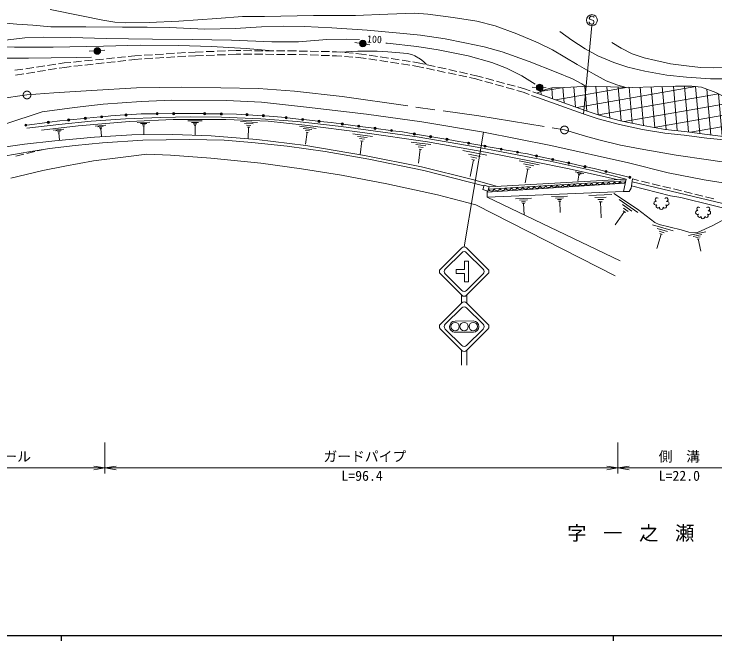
# Model space of a CAD drawing. Units: millimetres, scale not verified. Extents: x 40000 to 680000, y 20000 to 380000.
# Drawn here: x 159429 to 286456, y 204000 to 317710 of the extents above; entities that cross this region are included whole.
import ezdxf
from ezdxf.enums import TextEntityAlignment as Align

# ---------------------------------------------------------------- set-up
doc = ezdxf.new("R2010")
doc.units = ezdxf.units.MM
doc.header["$LTSCALE"] = 1000
doc.header["$PDMODE"] = 32
doc.header["$PDSIZE"] = 500
doc.linetypes.add('CHAIN', pattern=[18.5, 12, -1.5, 3.5, -1.5])
for name, color, linetype, lineweight in [('M-BMK', 2, 'CHAIN', 13), ('M-STR-HTXT', 7, 'Continuous', 13), ('M-STR-STRC', 7, 'Continuous', 13), ('M-TTL-BAND', 7, 'Continuous', 25), ('M-WORK', 1, 'Continuous', 13)]:
    doc.layers.add(name, color=color, linetype=linetype, lineweight=lineweight)
doc.layers.add('M-BMK-HTXT', color=7, linetype='Continuous')
doc.styles.add('ＭＳ ゴシック', font='')
doc.styles.get('ＭＳ ゴシック').set_extended_font_data('MS Gothic')

# ---------------------------------------------------------------- blocks, each defined once
blk = doc.blocks.new('open_arrow')
at = {"color": 0, "linetype": 'Continuous', "lineweight": -2}
blk.add_lwpolyline([(7.5, 1.25), (0, 0), (7.5, -1.25)], dxfattribs=at)

msp = doc.modelspace()

# ---------------------------------------------------------------- hatches: boundary and pattern name
at = {"layer": 'M-WORK'}
h = msp.add_hatch(dxfattribs=at)
h.set_pattern_fill('USER', color=256, style=0, pattern_type=2)
h.set_pattern_definition([(10, (261013, 302716), (-347.3, 1969.62), []), (95, (261013, 302716), (-1992.39, -174.31), [])])
h.paths.add_polyline_path([(254190, 303363), (255364, 303927), (256914, 304296), (263039, 304576), (263587, 304601), (270111, 304440), (271478, 304407), (279305, 304651), (282258, 304651), (284030, 304448), (286633, 303470), (289071, 302232), (292529, 300103), (293994, 298872), (295077, 297556), (295950, 296116), (296347, 294771), (296333, 294401), (293620, 294844), (285036, 295841), (280939, 296422), (277450, 296782), (273435, 297474), (269310, 298360), (265489, 299385), (262775, 300257)])

# ---------------------------------------------------------------- linework, layer by layer
at = {"layer": 'M-BMK'}
msp.add_lwpolyline([(156693, 302312), (161780, 303022), (166636, 303430), (173447, 303845), (181629, 304344), (189810, 304427), (196912, 304344), (203723, 304178), (210244, 303721), (218882, 302724), (243651, 299241), (259187, 296684), (262980, 295581), (265638, 294833), (269334, 293919), (273571, 293130), (279426, 292133), (285282, 291261), (290432, 290514)], dxfattribs=at)
for centre in [(161780, 303022), (259187, 296684)]:
    msp.add_circle(centre, 700, dxfattribs=at)
at = {"layer": 'M-STR-HTXT'}
for p, q in [((175913, 240021), (175913, 234389)), ((268881, 240021), (268881, 234389)), ((134703, 235389), (175913, 235389)), ((175913, 235389), (268881, 235389)), ((268881, 235389), (291004, 235389))]:
    msp.add_line(p, q, dxfattribs=at)
at = {"layer": 'M-STR-STRC'}
for p, q in [((263681, 316194), (263642, 316304)), ((263695, 317082), (263679, 316969)), ((263679, 316969), (263764, 316786)), ((263823, 317221), (263695, 317082)), ((263764, 316786), (263915, 316713)), ((263954, 317314), (263823, 317221)), ((263915, 316713), (264448, 316525)), ((264120, 317347), (263954, 317314)), ((264236, 317331), (264120, 317347)), ((264380, 317259), (264236, 317331)), ((264490, 317184), (264380, 317259)), ((264448, 316525), (264528, 316352)), ((264525, 317072), (264490, 317184)), ((264528, 316352), (264498, 316125)), ((264116, 315597), (262640, 299565)), ((263765, 316016), (263681, 316194)), ((263868, 315943), (263765, 316016)), ((264015, 315868), (263868, 315943)), ((264135, 315851), (264015, 315868)), ((264302, 315879), (264135, 315851)), ((264427, 315975), (264302, 315879)), ((264498, 316125), (264427, 315975)), ((169547, 298523), (172136, 298767)), ((172534, 298804), (175123, 299048)), ((175521, 299085), (176966, 299221)), ((176966, 299221), (179528, 299395)), ((179927, 299422), (182490, 299595)), ((182490, 299595), (185171, 299621)), ((185571, 299624), (188171, 299649)), ((188571, 299653), (191253, 299678)), ((191253, 299678), (193789, 299641)), ((194189, 299635), (196789, 299597)), ((197189, 299591), (199725, 299554)), ((199725, 299554), (201434, 299449)), ((201833, 299425), (204428, 299267)), ((204828, 299243), (206536, 299138)), ((206536, 299138), (208546, 298921)), ((208944, 298878), (211529, 298599)), ((211927, 298556), (214512, 298277)), ((161763, 297572), (165459, 298056)), ((165856, 298108), (167704, 298349)), ((167704, 298349), (169149, 298485)), ((214909, 298234), (216919, 298017)), ((216919, 298017), (218718, 297780)), ((219114, 297728), (221692, 297388)), ((222089, 297336), (224666, 296996)), ((225063, 296943), (227641, 296604)), ((228037, 296551), (229836, 296314)), ((229836, 296314), (231767, 295991)), ((241000, 275500), (244520, 296263)), ((232162, 295925), (234726, 295496)), ((235121, 295430), (237685, 295001)), ((238079, 294935), (240011, 294611)), ((240011, 294611), (241618, 294317)), ((242011, 294245), (244569, 293776)), ((244962, 293704), (247519, 293235)), ((247913, 293163), (250470, 292694)), ((250864, 292622), (252470, 292327)), ((252470, 292327), (253923, 292008)), ((254314, 291922), (256853, 291363)), ((257244, 291277), (259783, 290719)), ((260174, 290633), (262713, 290075)), ((263104, 289989), (264556, 289669)), ((264556, 289669), (266521, 289190)), ((266910, 289096), (270841, 288138)), ((240554, 275315), (236690, 271451)), ((240554, 274425), (237581, 271451)), ((241445, 275315), (245310, 271451)), ((244419, 271451), (241445, 274425)), ((241079, 271357), (241079, 272895)), ((241785, 272895), (241079, 272895)), ((241785, 272895), (241785, 269115)), ((239542, 271357), (241079, 271357)), ((239542, 270652), (239542, 271357)), ((239542, 270652), (241079, 270652)), ((241079, 270652), (241079, 269115)), ((236690, 270560), (240554, 266695)), ((240554, 267586), (237581, 270560)), ((245310, 270560), (241445, 266695)), ((244419, 270560), (241445, 267586)), ((241785, 269115), (241079, 269115)), ((240500, 266750), (240494, 265265)), ((241501, 266751), (241500, 265272)), ((240554, 265326), (236690, 261462)), ((237581, 261462), (240554, 264435)), ((241445, 265326), (245310, 261462)), ((241445, 264435), (244419, 261462)), ((242645, 262035), (239363, 262024)), ((236690, 260571), (240554, 256706)), ((237581, 260571), (240554, 257597)), ((245310, 260571), (241445, 256706)), ((241445, 257597), (244419, 260571)), ((239184, 260024), (242695, 260017)), ((240500, 256760), (240500, 254011)), ((241500, 256761), (241500, 254011))]:
    msp.add_line(p, q, dxfattribs=at)
for centre, radius in [((264152, 316596), 1000), ((185371, 299623), 200), ((188371, 299651), 200), ((188371, 299651), 160), ((193989, 299638), 200), ((193989, 299638), 160), ((196989, 299594), 200), ((169348, 298504), 200), ((169348, 298504), 160), ((169348, 298504), 120), ((169348, 298504), 100), ((172335, 298785), 200), ((172335, 298785), 160), ((172335, 298785), 120), ((172335, 298785), 100), ((175322, 299067), 200), ((175322, 299067), 160), ((175322, 299067), 120), ((175322, 299067), 100), ((179728, 299408), 200), ((179728, 299408), 160), ((179728, 299408), 120), ((179728, 299408), 100), ((185371, 299623), 160), ((185371, 299623), 120), ((185371, 299623), 100), ((188371, 299651), 120), ((188371, 299651), 100), ((193989, 299638), 120), ((193989, 299638), 100), ((196989, 299594), 160), ((196989, 299594), 120), ((196989, 299594), 100), ((201634, 299437), 200), ((201634, 299437), 160), ((201634, 299437), 120), ((201634, 299437), 100), ((204628, 299255), 200), ((204628, 299255), 160), ((204628, 299255), 120), ((204628, 299255), 100), ((208745, 298900), 200), ((208745, 298900), 160), ((208745, 298900), 120), ((208745, 298900), 100), ((211728, 298578), 200), ((211728, 298578), 160), ((211728, 298578), 120), ((211728, 298578), 100), ((161565, 297546), 200), ((161565, 297546), 160), ((161565, 297546), 120), ((161565, 297546), 100), ((165658, 298082), 200), ((165658, 298082), 160), ((165658, 298082), 120), ((165658, 298082), 100), ((214711, 298256), 200), ((214711, 298256), 160), ((214711, 298256), 120), ((214711, 298256), 100), ((218916, 297754), 200), ((218916, 297754), 160), ((218916, 297754), 120), ((218916, 297754), 100), ((221890, 297362), 200), ((221890, 297362), 160), ((221890, 297362), 120), ((221890, 297362), 100), ((224865, 296970), 200), ((224865, 296970), 160), ((224865, 296970), 120), ((224865, 296970), 100), ((227839, 296577), 200), ((227839, 296577), 160), ((227839, 296577), 120), ((227839, 296577), 100), ((231964, 295958), 200), ((231964, 295958), 160), ((231964, 295958), 120), ((231964, 295958), 100), ((234923, 295463), 200), ((234923, 295463), 160), ((234923, 295463), 120), ((234923, 295463), 100), ((237882, 294968), 200), ((237882, 294968), 160), ((237882, 294968), 120), ((237882, 294968), 100), ((241814, 294281), 200), ((241814, 294281), 160), ((241814, 294281), 120), ((241814, 294281), 100), ((244765, 293740), 200), ((244765, 293740), 160), ((244765, 293740), 120), ((244765, 293740), 100), ((247716, 293199), 200), ((247716, 293199), 160), ((247716, 293199), 120), ((247716, 293199), 100), ((250667, 292658), 200), ((250667, 292658), 160), ((250667, 292658), 120), ((250667, 292658), 100), ((254118, 291965), 200), ((254118, 291965), 160), ((254118, 291965), 120), ((254118, 291965), 100), ((257048, 291320), 200), ((257048, 291320), 160), ((257048, 291320), 120), ((257048, 291320), 100), ((259978, 290676), 200), ((259978, 290676), 160), ((259978, 290676), 120), ((259978, 290676), 100), ((262908, 290032), 200), ((262908, 290032), 160), ((262908, 290032), 120), ((262908, 290032), 100), ((266716, 289143), 200), ((266716, 289143), 160), ((266716, 289143), 120), ((266716, 289143), 100), ((271035, 288091), 200), ((271035, 288091), 160), ((271035, 288091), 120), ((271035, 288091), 100), ((239362, 261016), 756), ((241000, 261016), 756), ((242638, 261016), 756)]:
    msp.add_circle(centre, radius, dxfattribs=at)
for centre, radius, start, end in [((241000, 274870), 630, 45, 135), ((241000, 273979), 630, 45, 135.00015), ((237135, 271005), 630, 135, 225), ((238026, 271005), 630, 135.00016, 224.99989), ((243974, 271005), 630, 314.99995, 45), ((244865, 271005), 630, 315, 45), ((241000, 268032), 630, 224.99989, 314.99995), ((241000, 267141), 630, 225, 315), ((241000, 264881), 630, 45, 135), ((241000, 263990), 630, 44.99985, 135), ((239362, 261016), 1008, 89.95105, 268.67067), ((242638, 261016), 1019, 270.38622, 89.61378), ((237135, 261016), 630, 135, 225), ((238026, 261016), 630, 135, 225.00005), ((243974, 261016), 630, 315.00011, 44.99984), ((244865, 261016), 630, 315, 45), ((241000, 258042), 630, 225.00005, 315.00011), ((241000, 257151), 630, 225, 315)]:
    msp.add_arc(centre, radius, start, end, dxfattribs=at)
at = {"layer": 'M-TTL-BAND'}
for p, q in [((40000, 205000), (579000, 205000)), ((168000, 205000), (168000, 204000)), ((268000, 205000), (268000, 204000))]:
    msp.add_line(p, q, dxfattribs=at)
at = {"layer": 'M-WORK'}
for p, q in [((221164, 312564), (223933, 312121)), ((173036, 310969), (175916, 311135)), ((178154, 309796), (179646, 309946)), ((180144, 309997), (181295, 310113)), ((181295, 310113), (182536, 310193)), ((183035, 310225), (184532, 310321)), ((185031, 310354), (186528, 310450)), ((187027, 310482), (188524, 310578)), ((189023, 310611), (190520, 310707)), ((189068, 309943), (190565, 310034)), ((191019, 310739), (192260, 310819)), ((191064, 310064), (192294, 310139)), ((192260, 310819), (193728, 310868)), ((192294, 310139), (193745, 310190)), ((194228, 310885), (195727, 310935)), ((194244, 310208), (195743, 310261)), ((196227, 310952), (197726, 311002)), ((196243, 310278), (197742, 310331)), ((198226, 311019), (199694, 311068)), ((198242, 310349), (199693, 310400)), ((199693, 310400), (200506, 310399)), ((199694, 311068), (200511, 311065)), ((201006, 310399), (202506, 310398)), ((201011, 311063), (202511, 311057)), ((203006, 310398), (204506, 310397)), ((203011, 311055), (204511, 311048)), ((205006, 310397), (206506, 310396)), ((205011, 311046), (206511, 311040)), ((207006, 310396), (208506, 310395)), ((207011, 311038), (208511, 311032)), ((209006, 310395), (209819, 310395)), ((209011, 311030), (209828, 311027)), ((209819, 310395), (210583, 310368)), ((209828, 311027), (210607, 311011)), ((211082, 310350), (212581, 310297)), ((211107, 311000), (212606, 310969)), ((213081, 310279), (214580, 310226)), ((213106, 310959), (214606, 310928)), ((215080, 310209), (216579, 310156)), ((215106, 310918), (216606, 310887)), ((217079, 310138), (217842, 310111)), ((217105, 310877), (217885, 310861)), ((217842, 310111), (218825, 310039)), ((217885, 310861), (218883, 310768)), ((219323, 310002), (220819, 309891)), ((219381, 310722), (220874, 310584)), ((221372, 310538), (222370, 310445)), ((222370, 310445), (223319, 310300)), ((223813, 310224), (225296, 309997)), ((167483, 308669), (168545, 308825)), ((168545, 308825), (169697, 308942)), ((170194, 308992), (171687, 309143)), ((172184, 309193), (173677, 309344)), ((174174, 309394), (175666, 309545)), ((174255, 308672), (175745, 308841)), ((176164, 309595), (177656, 309746)), ((176242, 308897), (177733, 309066)), ((178229, 309122), (179720, 309290)), ((180217, 309347), (181350, 309475)), ((181350, 309475), (182580, 309550)), ((183079, 309580), (184576, 309671)), ((185075, 309701), (186573, 309792)), ((187072, 309822), (188569, 309913)), ((221318, 309855), (222300, 309782)), ((222300, 309782), (223229, 309639)), ((223723, 309563), (225206, 309336)), ((225700, 309260), (227183, 309032)), ((225790, 309921), (227273, 309694)), ((227677, 308956), (229160, 308729)), ((227767, 309618), (229250, 309391)), ((229744, 309315), (231227, 309088)), ((231721, 309012), (232670, 308867)), ((232670, 308867), (233818, 308610)), ((159568, 307500), (161052, 307719)), ((161547, 307792), (163031, 308011)), ((163526, 308084), (165009, 308303)), ((163670, 307259), (165152, 307491)), ((165504, 308377), (166988, 308596)), ((165646, 307568), (167128, 307800)), ((167622, 307877), (168650, 308038)), ((168650, 308038), (169783, 308166)), ((170280, 308222), (171771, 308391)), ((172267, 308447), (173758, 308616)), ((229654, 308653), (231136, 308425)), ((231631, 308349), (232560, 308206)), ((232560, 308206), (233678, 307967)), ((234167, 307863), (235634, 307549)), ((234306, 308501), (235769, 308174)), ((236123, 307444), (237590, 307130)), ((236257, 308065), (237721, 307738)), ((238209, 307629), (239673, 307302)), ((159718, 306641), (161200, 306873)), ((161694, 306950), (163176, 307182)), ((238079, 307026), (239545, 306712)), ((240034, 306607), (241501, 306294)), ((240161, 307193), (241625, 306865)), ((241990, 306189), (243109, 305950)), ((242113, 306756), (243261, 306500)), ((243261, 306500), (244448, 306178)), ((243109, 305950), (244282, 305619)), ((244763, 305484), (246207, 305077)), ((244930, 306047), (246378, 305655)), ((246688, 304941), (248132, 304534)), ((246861, 305524), (248308, 305131)), ((248791, 305001), (250239, 304608)), ((248613, 304399), (250057, 303992)), ((250538, 303856), (251712, 303526)), ((250721, 304477), (251908, 304155)), ((251908, 304155), (252974, 303785)), ((253351, 304422), (255879, 304329)), ((253446, 303621), (254511, 303251)), ((251712, 303526), (252755, 303124)), ((253222, 302944), (254265, 302543)), ((254273, 302593), (262549, 299595)), ((254511, 303251), (262775, 300257)), ((262775, 300257), (265489, 299385)), ((262549, 299595), (265291, 298713)), ((265291, 298713), (269145, 297680)), ((265489, 299385), (269310, 298360)), ((174129, 297380), (176065, 297545)), ((174629, 297228), (175597, 297311)), ((181774, 298045), (184031, 298122)), ((182346, 297838), (183474, 297877)), ((182636, 297622), (183200, 297642)), ((182785, 297402), (183067, 297411)), ((182926, 297407), (182980, 295827)), ((190943, 298311), (193532, 298311)), ((191590, 298052), (192884, 298052)), ((191913, 297794), (192561, 297793)), ((192075, 297535), (192399, 297535)), ((192237, 297535), (192237, 295722)), ((200460, 298204), (203529, 298052)), ((201212, 297859), (202746, 297783)), ((201580, 297533), (202347, 297495)), ((211134, 297373), (214180, 296970)), ((269145, 297680), (273302, 296787)), ((269310, 298360), (273435, 297474)), ((273435, 297474), (277450, 296782)), ((166530, 296660), (168466, 296825)), ((167031, 296507), (167999, 296590)), ((167289, 296334), (167773, 296376)), ((167427, 296151), (167669, 296172)), ((167548, 296161), (167663, 294806)), ((174888, 297055), (175372, 297096)), ((175025, 296872), (175267, 296892)), ((175146, 296882), (175262, 295527)), ((201757, 297217), (202140, 297198)), ((201948, 297207), (201842, 295059)), ((211855, 296968), (213378, 296766)), ((212196, 296613), (212957, 296512)), ((212536, 296258), (212254, 294125)), ((212346, 296283), (212727, 296232)), ((220817, 295995), (224386, 295523)), ((273302, 296787), (277354, 296088)), ((277354, 296088), (280853, 295727)), ((277450, 296782), (280939, 296422)), ((280939, 296422), (285036, 295841)), ((221662, 295521), (223447, 295285)), ((222061, 295105), (222953, 294987)), ((222237, 294718), (222683, 294659)), ((280853, 295727), (284958, 295211)), ((284958, 295211), (289448, 294736)), ((285036, 295841), (289549, 295315)), ((222460, 294689), (222130, 292191)), ((231415, 294491), (234983, 294019)), ((232260, 294016), (234044, 293780)), ((232659, 293600), (233551, 293482)), ((159776, 291940), (161234, 292291)), ((161721, 292408), (163179, 292759)), ((163665, 292876), (164554, 293090)), ((233058, 293184), (232727, 290686)), ((232835, 293214), (233281, 293155)), ((240772, 292968), (245093, 292103)), ((241766, 292320), (243926, 291887)), ((242673, 291239), (242067, 288215)), ((242219, 291780), (243300, 291563)), ((242403, 291293), (242943, 291185)), ((250946, 291060), (254580, 290333)), ((251782, 290515), (253599, 290151)), ((252163, 290061), (253072, 289879)), ((252318, 289652), (252772, 289561)), ((252545, 289606), (252036, 287063)), ((261112, 289112), (262691, 288796)), ((261475, 288875), (262264, 288717)), ((261807, 288480), (261585, 287376)), ((261641, 288678), (262036, 288599)), ((261708, 288500), (261905, 288461)), ((245394, 285960), (270300, 287457)), ((271432, 287297), (291451, 282459)), ((271507, 287795), (272625, 287522)), ((273111, 287403), (274568, 287047)), ((245165, 285388), (270207, 287028)), ((275054, 286928), (276511, 286572)), ((276996, 286453), (278453, 286097)), ((278939, 285979), (280396, 285622)), ((245174, 284517), (245163, 285636)), ((245174, 284517), (269879, 285530)), ((256810, 284607), (259754, 284703)), ((263618, 284818), (267769, 284954)), ((280882, 285504), (282339, 285148)), ((282825, 285029), (284282, 284673)), ((284768, 284554), (286225, 284198)), ((245174, 284517), (269285, 272920)), ((250281, 284202), (253225, 284298)), ((251027, 283932), (252498, 283980)), ((251404, 283649), (252140, 283673)), ((251598, 283361), (251966, 283373)), ((251782, 283367), (251849, 281306)), ((257556, 284337), (259028, 284385)), ((257934, 284054), (258669, 284078)), ((258127, 283766), (258495, 283778)), ((258311, 283772), (258378, 281711)), ((264669, 284437), (266745, 284505)), ((265202, 284039), (266239, 284072)), ((265475, 283632), (265993, 283649)), ((265734, 283640), (265829, 280734)), ((269064, 284087), (272457, 281690)), ((269673, 283148), (271369, 281950)), ((269829, 282020), (270253, 281721)), ((269857, 282510), (270705, 281910)), ((270041, 281871), (268364, 279496)), ((275147, 279471), (278865, 278381)), ((275968, 278826), (277827, 278281)), ((276324, 278318), (277253, 278046)), ((281635, 277528), (284801, 278205)), ((276679, 277810), (275916, 275207)), ((276447, 277878), (276912, 277742)), ((282494, 277381), (284077, 277719)), ((282957, 277149), (283749, 277318)), ((283223, 276874), (283619, 276959)), ((283421, 276917), (283895, 274700))]:
    msp.add_line(p, q, dxfattribs=at)
for points in [[(165979, 318546), (171655, 317384), (175503, 316581), (177718, 316248), (179712, 316138), (183893, 316165), (189319, 316415), (196158, 316913), (200810, 317245), (204797, 317273), (213712, 317411), (221299, 317467), (227196, 317660), (232014, 317854), (234423, 317688), (238991, 317079), (243283, 316387), (246605, 315556), (250537, 314089), (254413, 312511), (256988, 311237), (261501, 308524), (264464, 306835), (266762, 305589), (268645, 304869), (270111, 304440)], [(155373, 316274), (159945, 315892), (162861, 315671), (166091, 315412), (169266, 315357), (172423, 315394), (179086, 315320), (183572, 315339), (187632, 315246), (194001, 314988), (199501, 315062), (204264, 315375), (208177, 315505), (212053, 315449), (217037, 315191), (223423, 314803), (229367, 314213), (233114, 313899), (237563, 313197), (241125, 312477), (244651, 311758), (247881, 310835), (252754, 309081), (257701, 307143), (260636, 305925), (262352, 305039), (263039, 304576)], [(258312, 314563), (260509, 312976), (262927, 311407), (265234, 310152), (268132, 308897), (270643, 308066), (273744, 307328), (277731, 306589), (281275, 306257), (285649, 305925), (288806, 305980), (293439, 306294), (296233, 306607), (299556, 307410), (301715, 308434)], [(153946, 312422), (155174, 312539), (158367, 313000), (161395, 313369), (164699, 313535), (169738, 313461), (176180, 313295), (180204, 313185), (184505, 313166), (191685, 313074), (198865, 312963), (206120, 312668), (210993, 312668), (216143, 313092), (219650, 313129), (222031, 313074)], [(267773, 312565), (269447, 311532), (271453, 310510), (273631, 309772), (275723, 309255), (278393, 308689), (281322, 308283), (283820, 308024), (286195, 307975), (289124, 308098), (292077, 308455), (294760, 309132)], [(153832, 311791), (159501, 311685), (166534, 311685), (175615, 311878), (182316, 312044), (189266, 311989), (195218, 311795), (201476, 311435), (206321, 311041)], [(226793, 312446), (227070, 312409), (232441, 311819), (236281, 311210), (241745, 310102), (246045, 308939), (248685, 307869), (251454, 306484), (253890, 305007)], [(218543, 310800), (221722, 310975), (223531, 310993), (225248, 310975), (227167, 310845), (229364, 310642), (230693, 310532), (231524, 310347), (232077, 310144), (233111, 309529), (233652, 309073), (234182, 308529)], [(157288, 309722), (162073, 309693), (166184, 309734), (170794, 309817), (173494, 309900)], [(299205, 294289), (296347, 294771), (295950, 296116), (295077, 297556), (293994, 298872), (292529, 300103), (290671, 301247), (289071, 302232), (286633, 303470), (284030, 304448), (282258, 304651), (279305, 304651), (271478, 304407), (263587, 304601), (259240, 304407), (256914, 304296), (255364, 303927), (254190, 303363)], [(157747, 297742), (164544, 299985), (170372, 300776), (175605, 301358), (182499, 301856), (188009, 302078), (197935, 302036), (204248, 301704), (212429, 300804), (223283, 299558), (233334, 298174), (244520, 296263), (256702, 293882), (270768, 290698), (277980, 288919), (284487, 287646), (291409, 286538), (300961, 285015), (312479, 282994), (325049, 280696), (339170, 278038), (351602, 275767), (358563, 274560)], [(161765, 297005), (167579, 297697), (173394, 298279), (179623, 298694), (185991, 298943), (191391, 299054), (197011, 298971), (204127, 298722), (210744, 298223), (218718, 297282), (232507, 295427), (243361, 293572), (256568, 291024), (264182, 289308), (270369, 287770)], [(268748, 287677), (259752, 289668), (253743, 290914), (244856, 292658), (234334, 294513), (222595, 296202), (212101, 297559), (205456, 298288), (197833, 298565), (188280, 298565), (180334, 298232), (171059, 297402), (164386, 296627)], [(132385, 277958), (135463, 286298), (143105, 288416), (148629, 289953), (153529, 291074), (157973, 291988), (162099, 292708), (165837, 293289), (170488, 293871), (175472, 294341), (182781, 294840), (191254, 294978), (197511, 294840), (202551, 294424), (208946, 293732), (215785, 292791), (223732, 291406), (233672, 289358), (244578, 286555)], [(135314, 288777), (140973, 290274), (148033, 291797), (152007, 292655), (157517, 293569), (161310, 294095), (166820, 294731), (173991, 295368), (180774, 295811), (188222, 295867), (195172, 295617), (203423, 294925), (212338, 293873), (222970, 292046), (233298, 289969), (242490, 287726), (247059, 286425)], [(158859, 287908), (164673, 289320), (168614, 290132), (173856, 291055), (179209, 291738), (183492, 292310), (187770, 292117), (195107, 291591), (204161, 290650), (211554, 289653), (218780, 288462), (227003, 286884), (236168, 284891), (243090, 283091), (268376, 270220)], [(245519, 286357), (270369, 287770), (269879, 285530)], [(269879, 285530), (270927, 285538), (271259, 286147), (271507, 287795)], [(271318, 286539), (278372, 284747), (280282, 284442), (292003, 281535), (293258, 283436)], [(268107, 285158), (272417, 282302), (275536, 279884), (276367, 279533), (280336, 278592), (281739, 278149), (283271, 278075), (286095, 279348), (289103, 280991), (290226, 281976)]]:
    msp.add_lwpolyline(points, dxfattribs=at)
msp.add_lwpolyline([(245519, 286357), (245281, 285599), (244368, 285885), (244605, 286644)], close=True, dxfattribs=at)
for centre, radius in [((222635, 312350), 600), ((222635, 312350), 480), ((222635, 312350), 360), ((222635, 312350), 240), ((174523, 311005), 600), ((174523, 311005), 480), ((174523, 311005), 360), ((174523, 311005), 240), ((222635, 312350), 120), ((222635, 312350), 20), ((174523, 311005), 120), ((174523, 311005), 20), ((254686, 304362), 600), ((254686, 304362), 480), ((254686, 304362), 360), ((254686, 304362), 240), ((254686, 304362), 120), ((254686, 304362), 20)]:
    msp.add_circle(centre, radius, dxfattribs=at)
for centre, radius, start, end in [((263547, 287189), 538, 198.2813, 348.59596), ((264584, 287251), 538, 198.2813, 348.59596), ((265622, 287313), 538, 198.2813, 348.59596), ((266660, 287376), 538, 198.2813, 348.59596), ((267698, 287438), 538, 198.2813, 348.59596), ((268735, 287501), 538, 198.2813, 348.59596), ((269773, 287563), 538, 198.2813, 348.59596), ((245905, 286129), 538, 198.2813, 348.59596), ((246943, 286191), 538, 198.2813, 348.59596), ((247980, 286253), 538, 198.2813, 348.59596), ((249018, 286316), 538, 198.2813, 348.59596), ((250056, 286378), 538, 198.2813, 348.59596), ((251094, 286441), 538, 198.2813, 348.59596), ((252131, 286503), 538, 198.2813, 348.59596), ((253169, 286565), 538, 198.2813, 348.59596), ((254207, 286628), 538, 198.2813, 348.59596), ((255245, 286690), 538, 198.2813, 348.59596), ((256282, 286752), 538, 198.2813, 348.59596), ((257320, 286815), 538, 198.2813, 348.59596), ((258358, 286877), 538, 198.2813, 348.59596), ((259396, 286939), 538, 198.2813, 348.59596), ((260433, 287002), 538, 198.2813, 348.59596), ((261471, 287064), 538, 198.2813, 348.59596), ((262509, 287126), 538, 198.2813, 348.59596), ((275741, 283403), 351, 75.21658, 302.87239), ((275942, 284050), 327, 48.05697, 250.032), ((277630, 284052), 344, 278.02627, 140.0627), ((277771, 283367), 357, 233.0818, 105.00717), ((276122, 282839), 330, 125.34215, 332.74682), ((276735, 282589), 334, 162.80821, 15.28076), ((277354, 282821), 330, 205.99053, 52.09845), ((283279, 281721), 351, 75.21658, 302.87239), ((283480, 282368), 327, 48.05697, 250.032), ((285168, 282370), 344, 278.02627, 140.0627), ((285309, 281684), 357, 233.0818, 105.00717), ((283660, 281157), 330, 125.34215, 332.74682), ((284273, 280907), 334, 162.80821, 15.28076), ((284892, 281139), 330, 205.99053, 52.09845)]:
    msp.add_arc(centre, radius, start, end, dxfattribs=at)
for p in [(222635, 312350), (174523, 311005), (254686, 304362)]:
    msp.add_point(p, dxfattribs=at)

# ---------------------------------------------------------------- block references
at = {"layer": 'M-STR-HTXT', "xscale": 267, "yscale": 267, "rotation": 180}
for p in [(175913, 235389), (268881, 235389)]:
    msp.add_blockref('open_arrow', p, dxfattribs=at)
at = {"layer": 'M-STR-HTXT', "xscale": 267, "yscale": 267}
for p in [(175913, 235389), (268881, 235389)]:
    msp.add_blockref('open_arrow', p, dxfattribs=at)

# ---------------------------------------------------------------- texts
at = {"layer": 'M-BMK-HTXT', "insert": (272698, 221992), "char_height": 2566, "attachment_point": 8, "style": 'ＭＳ ゴシック'}
msp.add_mtext('\\T1.86;字一之瀬', dxfattribs=at)
at = {"layer": 'M-STR-HTXT', "style": 'ＭＳ ゴシック'}
for s, p in [('ガードレール', (155000, 236000)), ('ガードパイプ', (223000, 236000)), ('側\u3000溝', (280000, 236000)), ('L=96.4', (222500, 232500)), ('L=22.0', (280000, 232500))]:
    msp.add_text(s, height=1833, dxfattribs=at).set_placement(p, align=Align.BOTTOM_CENTER)
at = {"layer": 'M-WORK', "style": 'ＭＳ ゴシック'}
msp.add_text('100', height=1320, rotation=356.595, dxfattribs=at).set_placement((224688, 312084), align=Align.BOTTOM_CENTER)

doc.saveas('drawing.dxf')
